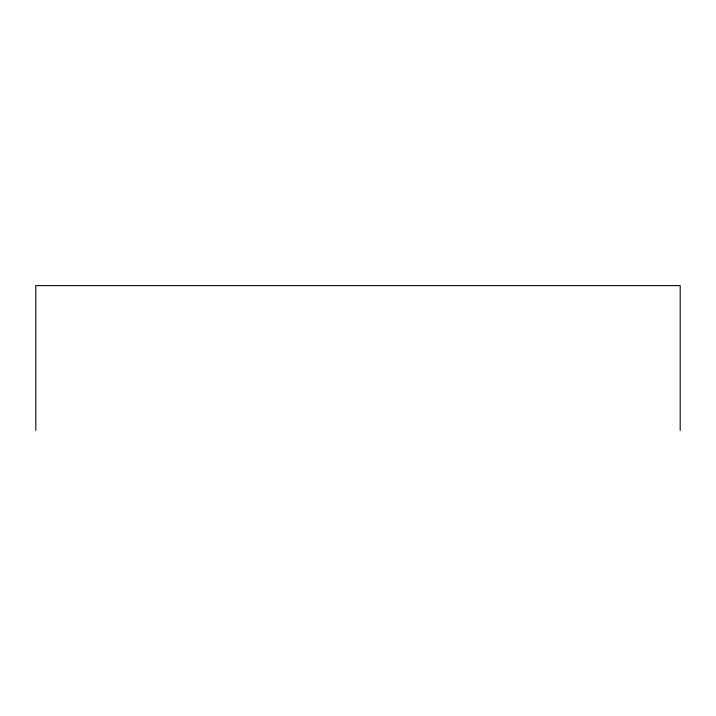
<?xml version="1.0" encoding="UTF-8"?>
<svg xmlns="http://www.w3.org/2000/svg" width="716" height="716" viewBox="0 0 716 716"><rect width="100%" height="100%" fill="white"/><g stroke="black" fill="none" stroke-linecap="round" stroke-linejoin="round"><path stroke-width="1.07" d="M680.2 430.388L680.2 285.612L35.8 285.612L35.8 430.388"/></g></svg>
